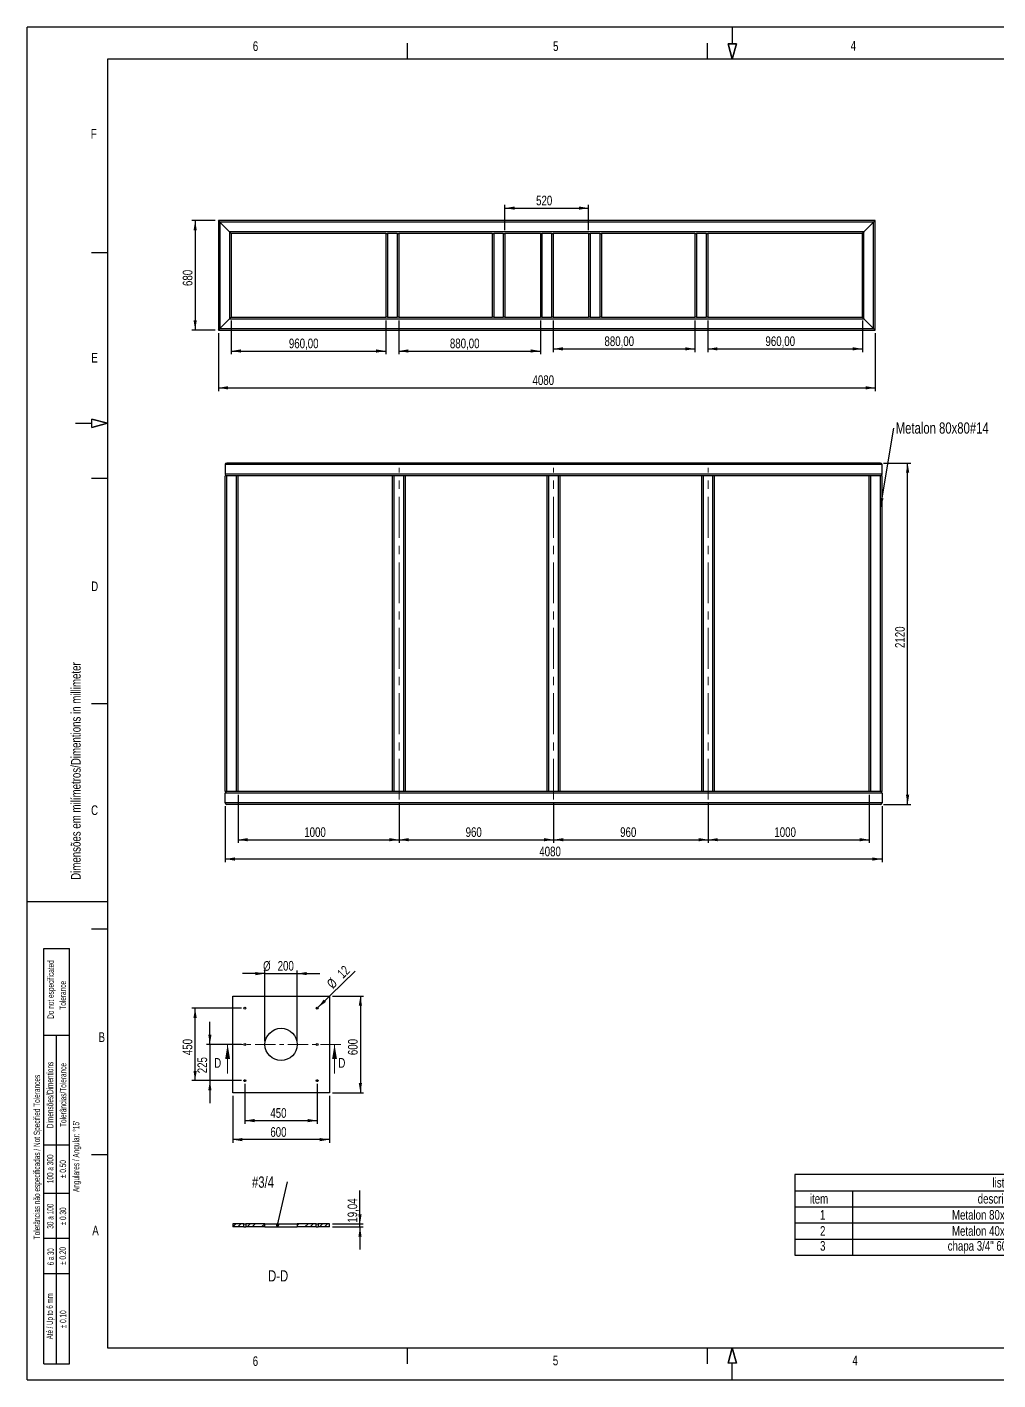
# Model space of a CAD drawing. Header units: millimetres. Extents: x 0 to 594, y 0 to 420.
# Drawn here: x 0 to 301.5, y 0 to 420 of the extents above; entities that cross this region are included whole.
import ezdxf

# ---------------------------------------------------------------- set-up
doc = ezdxf.new("R2010")
doc.units = ezdxf.units.MM
doc.linetypes.add('CENTER', pattern=[10.16, 6.35, -1.27, 1.27, -1.27])
doc.linetypes.add('CENTERX2', pattern=[20.32, 12.7, -2.54, 2.54, -2.54])
for name, color, linetype in [('COTAS', 1, 'Continuous'), ('FORMATO', 1, 'Continuous'), ('TEXTO', 5, 'Continuous'), ('TRY-OUT', 1, 'Continuous')]:
    doc.layers.add(name, color=color, linetype=linetype)
doc.styles.add('SLDTEXTSTYLE0', font='TXT', dxfattribs={"width": 0.75})
doc.styles.add('SLDTEXTSTYLE1', font='TXT', dxfattribs={"width": 0.6})
doc.styles.add('SLDTEXTSTYLE2', font='TXT', dxfattribs={"width": 0.56875})
doc.styles.add('SLDTEXTSTYLE3', font='TXT', dxfattribs={"width": 0.566667})
doc.dimstyles.new('SLDDIMSTYLE0', dxfattribs={"dimtxt": 3, "dimasz": 3, "dimexe": 0, "dimexo": 0.0625, "dimgap": 0.75, "dimtad": 1, "dimdec": 0, "dimlfac": 20, "dimrnd": 1e-09, "dimzin": 12, "dimdsep": 46, "dimtxsty": 'SLDTEXTSTYLE0', "dimsah": 1, "dimcen": 0.09, "dimadec": 0, "dimazin": 3, "dimtfac": 1, "dimtofl": 0, "dimtmove": 0, "dimatfit": 3, "dimfxl": 0, "dimfrac": 2, "dimtolj": 1, "dimtzin": 12, "dimarcsym": 0})
doc.dimstyles.new('SLDDIMSTYLE1', dxfattribs={"dimtxt": 3, "dimasz": 3, "dimexe": 0, "dimexo": 0.0625, "dimgap": 0.75, "dimtad": 1, "dimlfac": 20, "dimrnd": 1e-09, "dimzin": 12, "dimdsep": 46, "dimtxsty": 'SLDTEXTSTYLE0', "dimsah": 1, "dimcen": 0.09, "dimadec": 0, "dimazin": 3, "dimtfac": 1, "dimtofl": 0, "dimtmove": 0, "dimatfit": 3, "dimfxl": 0, "dimfrac": 2, "dimtolj": 1, "dimtzin": 12, "dimarcsym": 0})
doc.dimstyles.new('SLDDIMSTYLE2', dxfattribs={"dimtxt": 0.18, "dimasz": 3, "dimexe": 0, "dimexo": 0.0625, "dimgap": 0, "dimtad": 0, "dimtih": 1, "dimtoh": 1, "dimdec": 0, "dimrnd": 1e-09, "dimzin": 0, "dimdsep": 46, "dimtxsty": 'Standard', "dimsah": 1, "dimcen": 0.09, "dimadec": 0, "dimazin": 0, "dimtfac": 3, "dimtdec": 0, "dimtofl": 0, "dimtmove": 0, "dimatfit": 3, "dimfxl": 0, "dimfrac": 2, "dimtolj": 1, "dimtzin": 0, "dimarcsym": 0})
doc.dimstyles.new('SLDDIMSTYLE3', dxfattribs={"dimtxt": 3, "dimasz": 3, "dimexe": 0, "dimexo": 0.0625, "dimgap": 0.75, "dimtad": 1, "dimdec": 0, "dimlfac": 20, "dimrnd": 1e-09, "dimzin": 12, "dimdsep": 46, "dimtxsty": 'SLDTEXTSTYLE0', "dimsah": 1, "dimcen": 0.09, "dimadec": 0, "dimazin": 3, "dimtfac": 1, "dimtmove": 0, "dimatfit": 0, "dimfxl": 0, "dimfrac": 2, "dimtolj": 1, "dimtzin": 12, "dimarcsym": 0})
doc.dimstyles.new('SLDDIMSTYLE4', dxfattribs={"dimtxt": 0.18, "dimasz": 1, "dimexe": 0, "dimexo": 0.0625, "dimgap": 0, "dimtad": 0, "dimtih": 1, "dimtoh": 1, "dimdec": 0, "dimrnd": 1e-09, "dimzin": 0, "dimdsep": 46, "dimtxsty": 'Standard', "dimblk1": 'DOT', "dimblk2": 'DOT', "dimsah": 1, "dimcen": 0.09, "dimadec": 0, "dimazin": 0, "dimtfac": 1, "dimtdec": 0, "dimtofl": 0, "dimtmove": 0, "dimatfit": 3, "dimldrblk": 'DOT', "dimfxl": 0, "dimfrac": 2, "dimtolj": 1, "dimtzin": 0, "dimarcsym": 0})
doc.dimstyles.new('SLDDIMSTYLE5', dxfattribs={"dimtxt": 3, "dimasz": 3, "dimexe": 0, "dimexo": 0.0625, "dimgap": 0.75, "dimtad": 1, "dimdec": 0, "dimlfac": 20, "dimrnd": 1e-09, "dimzin": 12, "dimdsep": 46, "dimtxsty": 'SLDTEXTSTYLE0', "dimblk1": 'NONE', "dimsah": 1, "dimcen": 0, "dimadec": 0, "dimazin": 3, "dimtfac": 1, "dimtmove": 0, "dimatfit": 3, "dimldrblk": 'NONE', "dimfxl": 0, "dimfrac": 2, "dimtolj": 1, "dimtzin": 12, "dimarcsym": 0})
doc.dimstyles.new('SLDDIMSTYLE6', dxfattribs={"dimtxt": 3, "dimasz": 3, "dimexe": 0, "dimexo": 0.0625, "dimgap": 0.75, "dimtad": 1, "dimlfac": 20, "dimrnd": 1e-09, "dimzin": 12, "dimdsep": 46, "dimtxsty": 'SLDTEXTSTYLE0', "dimsah": 1, "dimcen": 0.09, "dimadec": 0, "dimazin": 3, "dimtfac": 1, "dimtmove": 0, "dimatfit": 0, "dimfxl": 0, "dimfrac": 2, "dimtolj": 1, "dimtzin": 12, "dimarcsym": 0})
pattern_1 = [(45, (0, 0), (-2.24506, 2.24506), []), (45, (0, 1.5875), (-2.24506, 2.24506), [])]

# ---------------------------------------------------------------- blocks, each defined once
blk = doc.blocks.new('SW_TABLEANNOTATION_0')
at = {"layer": 'COTAS', "color": 0}
for p, q in [((0, 0), (0, -25)), ((153.62, 0), (0, 0)), ((153.62, -25), (153.62, 0)), ((0, -5), (153.62, -5)), ((17.93, -5), (17.93, -25)), ((115.14, -5), (115.14, -25)), ((0, -10), (153.62, -10)), ((0, -15), (153.62, -15)), ((0, -20), (153.62, -20)), ((0, -25), (153.62, -25))]:
    blk.add_line(p, q, dxfattribs=at)
at = {"layer": 'COTAS', "color": 0, "char_height": 3, "attachment_point": 1, "style": 'SLDTEXTSTYLE0'}
for s, insert in [('lista de material', (61.42, -1)), ('item', (4.71, -6)), ('descrição', (56.82, -6)), ('QTD', (130.3, -6)), ('1', (7.86, -11)), ('Metalon 80x80#14', (48.82, -11)), ('41000mm', (125.09, -11)), ('2', (7.86, -16)), ('Metalon 40x40#14', (48.82, -16)), ('6500mm', (126.2, -16)), ('3', (7.86, -20.63)), ('chapa 3/4" 600x600', (47.5, -20.63)), ('1', (133.27, -20.63))]:
    blk.add_mtext(s, dxfattribs=dict(at, insert=insert))
blk = doc.blocks.new('_D')
at = {"layer": 'COTAS'}
for p, q in [((59.41, 324.93), (59.41, 307)), ((263.41, 324.93), (263.41, 307)), ((59.41, 308), (263.41, 308))]:
    blk.add_line(p, q, dxfattribs=at)
for points in [[(59.41, 308), (62.41, 307.5), (62.41, 308.5)], [(263.41, 308), (260.41, 308.5), (260.41, 307.5)]]:
    blk.add_solid(points, dxfattribs=at)
at = {"layer": 'COTAS', "insert": (156.98, 311.87), "char_height": 3, "attachment_point": 1, "style": 'SLDTEXTSTYLE0'}
blk.add_mtext('4080', dxfattribs=at)
blk = doc.blocks.new('_D_1')
at = {"layer": 'COTAS'}
for p, q in [((58.41, 359.93), (51.21, 359.93)), ((52.21, 359.93), (52.21, 325.93)), ((58.41, 325.93), (51.21, 325.93))]:
    blk.add_line(p, q, dxfattribs=at)
for points in [[(52.21, 359.93), (51.71, 356.93), (52.71, 356.93)], [(52.21, 325.93), (52.71, 328.93), (51.71, 328.93)]]:
    blk.add_solid(points, dxfattribs=at)
at = {"layer": 'COTAS', "insert": (48.35, 339.61), "char_height": 3, "attachment_point": 1, "rotation": 90, "style": 'SLDTEXTSTYLE0'}
blk.add_mtext('680', dxfattribs=at)
blk = doc.blocks.new('_D_2')
at = {"layer": 'COTAS'}
for p, q in [((63.41, 328.93), (63.41, 318.43)), ((111.41, 328.93), (111.41, 318.43)), ((63.41, 319.43), (111.41, 319.43))]:
    blk.add_line(p, q, dxfattribs=at)
for points in [[(63.41, 319.43), (66.41, 318.93), (66.41, 319.93)], [(111.41, 319.43), (108.41, 319.93), (108.41, 318.93)]]:
    blk.add_solid(points, dxfattribs=at)
at = {"layer": 'COTAS', "insert": (81.32, 323.29), "char_height": 3, "attachment_point": 1, "style": 'SLDTEXTSTYLE0'}
blk.add_mtext('960,00', dxfattribs=at)
blk = doc.blocks.new('_D_3')
at = {"layer": 'COTAS'}
for p, q in [((115.41, 328.93), (115.41, 318.43)), ((159.41, 328.93), (159.41, 318.43)), ((115.41, 319.43), (159.41, 319.43))]:
    blk.add_line(p, q, dxfattribs=at)
for points in [[(115.41, 319.43), (118.41, 318.93), (118.41, 319.93)], [(159.41, 319.43), (156.41, 319.93), (156.41, 318.93)]]:
    blk.add_solid(points, dxfattribs=at)
at = {"layer": 'COTAS', "insert": (131.32, 323.29), "char_height": 3, "attachment_point": 1, "style": 'SLDTEXTSTYLE0'}
blk.add_mtext('880,00', dxfattribs=at)
blk = doc.blocks.new('_D_4')
at = {"layer": 'COTAS'}
for p, q in [((163.41, 328.93), (163.41, 319.1)), ((207.41, 328.93), (207.41, 319.1)), ((163.41, 320.1), (207.41, 320.1))]:
    blk.add_line(p, q, dxfattribs=at)
for points in [[(163.41, 320.1), (166.41, 319.6), (166.41, 320.6)], [(207.41, 320.1), (204.41, 320.6), (204.41, 319.6)]]:
    blk.add_solid(points, dxfattribs=at)
at = {"layer": 'COTAS', "insert": (179.32, 323.97), "char_height": 3, "attachment_point": 1, "style": 'SLDTEXTSTYLE0'}
blk.add_mtext('880,00', dxfattribs=at)
blk = doc.blocks.new('_D_5')
at = {"layer": 'COTAS'}
for p, q in [((211.41, 328.93), (211.41, 319.1)), ((259.41, 328.93), (259.41, 319.1)), ((211.41, 320.1), (259.41, 320.1))]:
    blk.add_line(p, q, dxfattribs=at)
for points in [[(211.41, 320.1), (214.41, 319.6), (214.41, 320.6)], [(259.41, 320.1), (256.41, 320.6), (256.41, 319.6)]]:
    blk.add_solid(points, dxfattribs=at)
at = {"layer": 'COTAS', "insert": (229.32, 323.97), "char_height": 3, "attachment_point": 1, "style": 'SLDTEXTSTYLE0'}
blk.add_mtext('960,00', dxfattribs=at)
blk = doc.blocks.new('_D_6')
at = {"layer": 'COTAS'}
for p, q in [((148.41, 356.93), (148.41, 364.79)), ((148.41, 363.79), (174.41, 363.79)), ((174.41, 356.93), (174.41, 364.79))]:
    blk.add_line(p, q, dxfattribs=at)
for points in [[(148.41, 363.79), (151.41, 363.29), (151.41, 364.29)], [(174.41, 363.79), (171.41, 364.29), (171.41, 363.29)]]:
    blk.add_solid(points, dxfattribs=at)
at = {"layer": 'COTAS', "insert": (158.09, 367.65), "char_height": 3, "attachment_point": 1, "style": 'SLDTEXTSTYLE0'}
blk.add_mtext('520', dxfattribs=at)
blk = doc.blocks.new('_D_7')
at = {"layer": 'COTAS'}
for p, q in [((61.53, 178.16), (61.53, 160.71)), ((265.53, 178.16), (265.53, 160.71)), ((265.53, 161.71), (61.53, 161.71))]:
    blk.add_line(p, q, dxfattribs=at)
for points in [[(61.53, 161.71), (64.53, 161.21), (64.53, 162.21)], [(265.53, 161.71), (262.53, 162.21), (262.53, 161.21)]]:
    blk.add_solid(points, dxfattribs=at)
at = {"layer": 'COTAS', "insert": (159.09, 165.57), "char_height": 3, "attachment_point": 1, "style": 'SLDTEXTSTYLE0'}
blk.add_mtext('4080', dxfattribs=at)
blk = doc.blocks.new('_D_8')
at = {"layer": 'COTAS'}
for p, q in [((266.03, 284.66), (274.46, 284.66)), ((273.46, 178.66), (273.46, 284.66)), ((266.03, 178.66), (274.46, 178.66))]:
    blk.add_line(p, q, dxfattribs=at)
for points in [[(273.46, 284.66), (272.96, 281.66), (273.96, 281.66)], [(273.46, 178.66), (273.96, 181.66), (272.96, 181.66)]]:
    blk.add_solid(points, dxfattribs=at)
at = {"layer": 'COTAS', "insert": (269.59, 227.23), "char_height": 3, "attachment_point": 1, "rotation": 90, "style": 'SLDTEXTSTYLE0'}
blk.add_mtext('2120', dxfattribs=at)
blk = doc.blocks.new('_D_9')
at = {"layer": 'COTAS'}
for p, q in [((115.53, 179.16), (115.53, 166.71)), ((163.53, 179.16), (163.53, 166.71)), ((115.53, 167.71), (163.53, 167.71))]:
    blk.add_line(p, q, dxfattribs=at)
for points in [[(115.53, 167.71), (118.53, 167.21), (118.53, 168.21)], [(163.53, 167.71), (160.53, 168.21), (160.53, 167.21)]]:
    blk.add_solid(points, dxfattribs=at)
at = {"layer": 'COTAS', "insert": (136.2, 171.57), "char_height": 3, "attachment_point": 1, "style": 'SLDTEXTSTYLE0'}
blk.add_mtext('960', dxfattribs=at)
blk = doc.blocks.new('_D_10')
at = {"layer": 'COTAS'}
for p, q in [((163.53, 179.16), (163.53, 166.71)), ((211.53, 179.16), (211.53, 166.71)), ((163.53, 167.71), (211.53, 167.71))]:
    blk.add_line(p, q, dxfattribs=at)
for points in [[(163.53, 167.71), (166.53, 167.21), (166.53, 168.21)], [(211.53, 167.71), (208.53, 168.21), (208.53, 167.21)]]:
    blk.add_solid(points, dxfattribs=at)
at = {"layer": 'COTAS', "insert": (184.2, 171.57), "char_height": 3, "attachment_point": 1, "style": 'SLDTEXTSTYLE0'}
blk.add_mtext('960', dxfattribs=at)
blk = doc.blocks.new('_D_11')
at = {"layer": 'COTAS'}
for p, q in [((261.53, 181.66), (261.53, 166.71)), ((211.53, 179.16), (211.53, 166.71)), ((211.53, 167.71), (261.53, 167.71))]:
    blk.add_line(p, q, dxfattribs=at)
for points in [[(211.53, 167.71), (214.53, 167.21), (214.53, 168.21)], [(261.53, 167.71), (258.53, 168.21), (258.53, 167.21)]]:
    blk.add_solid(points, dxfattribs=at)
at = {"layer": 'COTAS', "insert": (232.09, 171.57), "char_height": 3, "attachment_point": 1, "style": 'SLDTEXTSTYLE0'}
blk.add_mtext('1000', dxfattribs=at)
blk = doc.blocks.new('_D_12')
at = {"layer": 'COTAS'}
for p, q in [((65.53, 181.66), (65.53, 166.71)), ((115.53, 179.16), (115.53, 166.71)), ((65.53, 167.71), (115.53, 167.71))]:
    blk.add_line(p, q, dxfattribs=at)
for points in [[(65.53, 167.71), (68.53, 167.21), (68.53, 168.21)], [(115.53, 167.71), (112.53, 168.21), (112.53, 167.21)]]:
    blk.add_solid(points, dxfattribs=at)
at = {"layer": 'COTAS', "insert": (86.09, 171.57), "char_height": 3, "attachment_point": 1, "style": 'SLDTEXTSTYLE0'}
blk.add_mtext('1000', dxfattribs=at)
blk = doc.blocks.new('SW_NOTE_0')
at = {"layer": 'COTAS', "color": 0, "insert": (0.56, 1.8), "char_height": 3.5, "attachment_point": 1, "style": 'SLDTEXTSTYLE0'}
blk.add_mtext('Metalon 80x80#14', dxfattribs=at)
blk = doc.blocks.new('_D_16')
at = {"layer": 'COTAS'}
for p, q in [((63.89, 88.16), (63.89, 73.61)), ((93.89, 88.16), (93.89, 73.61)), ((93.89, 74.61), (63.89, 74.61))]:
    blk.add_line(p, q, dxfattribs=at)
for points in [[(63.89, 74.61), (66.89, 74.11), (66.89, 75.11)], [(93.89, 74.61), (90.89, 75.11), (90.89, 74.11)]]:
    blk.add_solid(points, dxfattribs=at)
at = {"layer": 'COTAS', "insert": (75.56, 78.48), "char_height": 3, "attachment_point": 1, "style": 'SLDTEXTSTYLE0'}
blk.add_mtext('600', dxfattribs=at)
blk = doc.blocks.new('_D_17')
at = {"layer": 'COTAS'}
for p, q in [((94.89, 119.16), (104.52, 119.16)), ((103.52, 119.16), (103.52, 89.16)), ((94.89, 89.16), (104.52, 89.16))]:
    blk.add_line(p, q, dxfattribs=at)
for points in [[(103.52, 119.16), (103.02, 116.16), (104.02, 116.16)], [(103.52, 89.16), (104.02, 92.16), (103.02, 92.16)]]:
    blk.add_solid(points, dxfattribs=at)
at = {"layer": 'COTAS', "insert": (99.66, 100.84), "char_height": 3, "attachment_point": 1, "rotation": 90, "style": 'SLDTEXTSTYLE0'}
blk.add_mtext('600', dxfattribs=at)
blk = doc.blocks.new('_D_18')
at = {"layer": 'COTAS'}
for p, q in [((73.89, 126.15), (66.89, 126.15)), ((73.89, 105.16), (73.89, 127.15)), ((73.89, 126.15), (83.89, 126.15)), ((83.89, 105.16), (83.89, 127.15)), ((83.89, 126.15), (90.89, 126.15))]:
    blk.add_line(p, q, dxfattribs=at)
for points in [[(73.89, 126.15), (70.89, 126.65), (70.89, 125.65)], [(83.89, 126.15), (86.89, 125.65), (86.89, 126.65)]]:
    blk.add_solid(points, dxfattribs=at)
at = {"layer": 'COTAS', "char_height": 3, "attachment_point": 1, "style": 'SLDTEXTSTYLE0'}
for s, insert in [('%%c', (73.3, 130.02)), ('200', (77.83, 130.07))]:
    blk.add_mtext(s, dxfattribs=dict(at, insert=insert))
blk = doc.blocks.new('_D_19')
at = {"layer": 'COTAS'}
for p, q in [((66.64, 115.41), (51.19, 115.41)), ((52.19, 92.91), (52.19, 115.41)), ((66.64, 92.91), (51.19, 92.91))]:
    blk.add_line(p, q, dxfattribs=at)
for points in [[(52.19, 115.41), (51.69, 112.41), (52.69, 112.41)], [(52.19, 92.91), (52.69, 95.91), (51.69, 95.91)]]:
    blk.add_solid(points, dxfattribs=at)
at = {"layer": 'COTAS', "insert": (48.33, 100.84), "char_height": 3, "attachment_point": 1, "rotation": 90, "style": 'SLDTEXTSTYLE0'}
blk.add_mtext('450', dxfattribs=at)
blk = doc.blocks.new('_D_20')
at = {"layer": 'COTAS'}
for p, q in [((56.78, 104.16), (56.78, 111.16)), ((66.64, 104.16), (55.78, 104.16)), ((56.78, 104.16), (56.78, 92.91)), ((66.64, 92.91), (55.78, 92.91)), ((56.78, 92.91), (56.78, 85.91))]:
    blk.add_line(p, q, dxfattribs=at)
for points in [[(56.78, 104.16), (57.28, 107.16), (56.28, 107.16)], [(56.78, 92.91), (56.28, 89.91), (57.28, 89.91)]]:
    blk.add_solid(points, dxfattribs=at)
at = {"layer": 'COTAS', "insert": (52.92, 95.21), "char_height": 3, "attachment_point": 1, "rotation": 90, "style": 'SLDTEXTSTYLE0'}
blk.add_mtext('225', dxfattribs=at)
blk = doc.blocks.new('_D_21')
at = {"layer": 'COTAS'}
for p, q in [((67.64, 91.91), (67.64, 79.51)), ((90.14, 91.91), (90.14, 79.51)), ((67.64, 80.51), (90.14, 80.51))]:
    blk.add_line(p, q, dxfattribs=at)
for points in [[(67.64, 80.51), (70.64, 80.01), (70.64, 81.01)], [(90.14, 80.51), (87.14, 81.01), (87.14, 80.01)]]:
    blk.add_solid(points, dxfattribs=at)
at = {"layer": 'COTAS', "insert": (75.56, 84.38), "char_height": 3, "attachment_point": 1, "style": 'SLDTEXTSTYLE0'}
blk.add_mtext('450', dxfattribs=at)
blk = doc.blocks.new('_D_22')
at = {"layer": 'COTAS'}
for q in [(101.88, 126.92), (89.92, 115.2)]:
    blk.add_line((90.35, 115.62), q, dxfattribs=at)
blk.add_solid([(90.35, 115.62), (92.84, 117.36), (92.14, 118.08)], dxfattribs=at)
at = {"layer": 'COTAS', "char_height": 3, "attachment_point": 1, "rotation": 44.4309, "style": 'SLDTEXTSTYLE0'}
for s, insert in [('12', (96.01, 126.58)), ('%%c', (92.81, 123.38))]:
    blk.add_mtext(s, dxfattribs=dict(at, insert=insert))
blk = doc.blocks.new('_NONE')
blk = doc.blocks.new('_D_23')
at = {"layer": 'COTAS'}
for p, q in [((103.4, 48.44), (103.4, 58.81)), ((94.89, 48.44), (104.4, 48.44)), ((94.89, 47.49), (104.4, 47.49)), ((103.4, 47.49), (103.4, 48.44)), ((103.4, 47.49), (103.4, 40.49))]:
    blk.add_line(p, q, dxfattribs=at)
for points in [[(103.4, 48.44), (103.9, 51.44), (102.9, 51.44)], [(103.4, 47.49), (102.9, 44.49), (103.9, 44.49)]]:
    blk.add_solid(points, dxfattribs=at)
at = {"layer": 'COTAS', "insert": (99.54, 48.83), "char_height": 3, "attachment_point": 1, "rotation": 90, "style": 'SLDTEXTSTYLE0'}
blk.add_mtext('19,04', dxfattribs=at)
blk = doc.blocks.new('SW_NOTE_3')
at = {"layer": 'COTAS', "color": 0, "insert": (-11.04, 1.68), "char_height": 3.5, "attachment_point": 1, "style": 'SLDTEXTSTYLE0'}
blk.add_mtext('#3/4', dxfattribs=at)
blk = doc.blocks.new('_DOT')
at = {"color": 0, "linetype": 'ByBlock', "lineweight": -2}
blk.add_line((-0.5, 0), (-1, 0), dxfattribs=at)
at = {"color": 0, "linetype": 'ByBlock', "const_width": 0.5}
blk.add_lwpolyline([(-0.25, 0, 1), (0.25, 0, 1)], format="xyb", close=True, dxfattribs=at)

msp = doc.modelspace()

# ---------------------------------------------------------------- hatches: boundary and pattern name
at = {"layer": 'COTAS', "linetype": 'Continuous', "lineweight": 18}
h = msp.add_hatch(dxfattribs=at)
h.set_pattern_fill('STEEL', color=256, style=0)
h.set_pattern_definition(pattern_1)
h.paths.add_polyline_path([(67.33789, 48.44229), (63.88789, 48.44229), (63.88789, 47.49029), (67.33789, 47.49029)], flags=0)
h = msp.add_hatch(dxfattribs=at)
h.set_pattern_fill('STEEL', color=256, style=0)
h.set_pattern_definition(pattern_1)
h.paths.add_polyline_path([(67.93789, 47.49029), (73.88789, 47.49029), (73.88789, 48.44229), (67.93789, 48.44229)], flags=0)
h = msp.add_hatch(dxfattribs=at)
h.set_pattern_fill('STEEL', color=256, style=0)
h.set_pattern_definition(pattern_1)
h.paths.add_polyline_path([(89.83789, 48.44229), (83.88789, 48.44229), (83.88789, 47.49029), (89.83789, 47.49029)], flags=0)
h = msp.add_hatch(dxfattribs=at)
h.set_pattern_fill('STEEL', color=256, style=0)
h.set_pattern_definition(pattern_1)
h.paths.add_polyline_path([(90.43789, 47.49029), (93.88789, 47.49029), (93.88789, 48.44229), (90.43789, 48.44229)], flags=0)

# ---------------------------------------------------------------- linework, layer by layer
at = {"color": 7, "linetype": 'Continuous', "lineweight": 25}
for p, q in [((59.41452, 359.93305), (59.41452, 325.93305)), ((59.41452, 359.93305), (59.91452, 359.43305)), ((263.41452, 359.93305), (59.41452, 359.93305)), ((59.91452, 359.43305), (59.41452, 359.93305)), ((59.91452, 359.43305), (59.91452, 326.43305)), ((59.91452, 359.43305), (62.91452, 356.43305)), ((262.91452, 359.43305), (59.91452, 359.43305)), ((262.91452, 359.43305), (259.91452, 356.43305)), ((263.41452, 359.93305), (262.91452, 359.43305)), ((262.91452, 359.43305), (263.41452, 359.93305)), ((262.91452, 326.43305), (262.91452, 359.43305)), ((263.41452, 325.93305), (263.41452, 359.93305)), ((62.91452, 356.43305), (62.91452, 329.43305)), ((62.91452, 356.43305), (63.41452, 355.93305)), ((259.91452, 356.43305), (62.91452, 356.43305)), ((63.41452, 355.93305), (62.91452, 356.43305)), ((63.41452, 355.93305), (63.41452, 329.93305)), ((111.41452, 355.93305), (63.41452, 355.93305)), ((111.41452, 355.93305), (111.41452, 329.93305)), ((111.41452, 355.93305), (111.91452, 355.93305)), ((111.91452, 355.93305), (111.91452, 329.93305)), ((114.91452, 355.93305), (111.91452, 355.93305)), ((114.91452, 355.93305), (114.91452, 329.93305)), ((114.91452, 355.93305), (115.41452, 355.93305)), ((144.41452, 355.93305), (115.41452, 355.93305)), ((115.41452, 355.93305), (115.41452, 329.93305)), ((144.41452, 355.93305), (144.41452, 329.93305)), ((144.41452, 355.93305), (144.91452, 355.93305)), ((144.91452, 355.93305), (144.91452, 329.93305)), ((147.91452, 355.93305), (144.91452, 355.93305)), ((147.91452, 355.93305), (147.91452, 329.93305)), ((147.91452, 355.93305), (148.41452, 355.93305)), ((159.41452, 355.93305), (148.41452, 355.93305)), ((148.41452, 355.93305), (148.41452, 329.93305)), ((159.41452, 355.93305), (159.41452, 329.93305)), ((159.41452, 355.93305), (159.91452, 355.93305)), ((159.91452, 355.93305), (159.91452, 329.93305)), ((162.91452, 355.93305), (159.91452, 355.93305)), ((162.91452, 355.93305), (162.91452, 329.93305)), ((162.91452, 355.93305), (163.41452, 355.93305)), ((174.41452, 355.93305), (163.41452, 355.93305)), ((163.41452, 355.93305), (163.41452, 329.93305)), ((174.41452, 355.93305), (174.41452, 329.93305)), ((174.41452, 355.93305), (174.91452, 355.93305)), ((174.91452, 355.93305), (174.91452, 329.93305)), ((177.91452, 355.93305), (174.91452, 355.93305)), ((177.91452, 355.93305), (177.91452, 329.93305)), ((177.91452, 355.93305), (178.41452, 355.93305)), ((207.41452, 355.93305), (178.41452, 355.93305)), ((178.41452, 355.93305), (178.41452, 329.93305)), ((207.41452, 355.93305), (207.41452, 329.93305)), ((207.41452, 355.93305), (207.91452, 355.93305)), ((207.91452, 355.93305), (207.91452, 329.93305)), ((210.91452, 355.93305), (207.91452, 355.93305)), ((210.91452, 355.93305), (210.91452, 329.93305)), ((210.91452, 355.93305), (211.41452, 355.93305)), ((259.41452, 355.93305), (211.41452, 355.93305)), ((211.41452, 355.93305), (211.41452, 329.93305)), ((259.91452, 356.43305), (259.41452, 355.93305)), ((259.41452, 355.93305), (259.91452, 356.43305)), ((259.41452, 329.93305), (259.41452, 355.93305)), ((259.91452, 329.43305), (259.91452, 356.43305)), ((62.91452, 329.43305), (59.91452, 326.43305)), ((63.41452, 329.93305), (62.91452, 329.43305)), ((62.91452, 329.43305), (63.41452, 329.93305)), ((62.91452, 329.43305), (259.91452, 329.43305)), ((63.41452, 329.93305), (111.41452, 329.93305)), ((111.91452, 329.93305), (111.41452, 329.93305)), ((111.91452, 329.93305), (114.91452, 329.93305)), ((115.41452, 329.93305), (114.91452, 329.93305)), ((115.41452, 329.93305), (144.41452, 329.93305)), ((144.91452, 329.93305), (144.41452, 329.93305)), ((144.91452, 329.93305), (147.91452, 329.93305)), ((148.41452, 329.93305), (147.91452, 329.93305)), ((148.41452, 329.93305), (159.41452, 329.93305)), ((159.91452, 329.93305), (159.41452, 329.93305)), ((159.91452, 329.93305), (162.91452, 329.93305)), ((163.41452, 329.93305), (162.91452, 329.93305)), ((163.41452, 329.93305), (174.41452, 329.93305)), ((174.91452, 329.93305), (174.41452, 329.93305)), ((174.91452, 329.93305), (177.91452, 329.93305)), ((178.41452, 329.93305), (177.91452, 329.93305)), ((178.41452, 329.93305), (207.41452, 329.93305)), ((207.91452, 329.93305), (207.41452, 329.93305)), ((207.91452, 329.93305), (210.91452, 329.93305)), ((211.41452, 329.93305), (210.91452, 329.93305)), ((211.41452, 329.93305), (259.41452, 329.93305)), ((259.41452, 329.93305), (259.91452, 329.43305)), ((259.91452, 329.43305), (259.41452, 329.93305)), ((259.91452, 329.43305), (262.91452, 326.43305)), ((59.91452, 326.43305), (59.41452, 325.93305)), ((59.41452, 325.93305), (59.91452, 326.43305)), ((59.41452, 325.93305), (263.41452, 325.93305)), ((59.91452, 326.43305), (262.91452, 326.43305)), ((262.91452, 326.43305), (263.41452, 325.93305)), ((263.41452, 325.93305), (262.91452, 326.43305)), ((265.52783, 284.15888), (61.52783, 284.15888)), ((61.52783, 284.15888), (61.52783, 281.15888)), ((265.02783, 284.65888), (62.02783, 284.65888)), ((265.52783, 281.15888), (265.52783, 284.15888)), ((265.52783, 281.15888), (61.52783, 281.15888)), ((61.52783, 182.65888), (61.52783, 280.65888)), ((62.02783, 280.65888), (61.52783, 280.65888)), ((62.02783, 182.65888), (62.02783, 280.65888)), ((65.02783, 280.65888), (62.02783, 280.65888)), ((65.02783, 182.65888), (65.02783, 280.65888)), ((65.52783, 280.65888), (65.02783, 280.65888)), ((65.52783, 182.65888), (65.52783, 280.65888)), ((261.52783, 280.65888), (65.52783, 280.65888)), ((113.52783, 182.65888), (113.52783, 280.65888)), ((117.52783, 182.65888), (117.52783, 280.65888)), ((161.52783, 182.65888), (161.52783, 280.65888)), ((165.52783, 182.65888), (165.52783, 280.65888)), ((209.52783, 182.65888), (209.52783, 280.65888)), ((213.52783, 182.65888), (213.52783, 280.65888)), ((261.52783, 182.65888), (261.52783, 280.65888)), ((262.02783, 280.65888), (261.52783, 280.65888)), ((262.02783, 182.65888), (262.02783, 280.65888)), ((265.02783, 280.65888), (262.02783, 280.65888)), ((265.02783, 182.65888), (265.02783, 280.65888)), ((265.52783, 280.65888), (265.02783, 280.65888)), ((265.52783, 182.65888), (265.52783, 280.65888)), ((62.02783, 182.65888), (61.52783, 182.65888)), ((265.52783, 182.15888), (61.52783, 182.15888)), ((61.52783, 179.15888), (61.52783, 182.15888)), ((65.02783, 182.65888), (62.02783, 182.65888)), ((65.52783, 182.65888), (65.02783, 182.65888)), ((261.52783, 182.65888), (65.52783, 182.65888)), ((262.02783, 182.65888), (261.52783, 182.65888)), ((265.02783, 182.65888), (262.02783, 182.65888)), ((265.52783, 182.65888), (265.02783, 182.65888)), ((265.52783, 182.15888), (265.52783, 179.15888)), ((265.52783, 179.15888), (61.52783, 179.15888)), ((265.02783, 178.65888), (62.02783, 178.65888)), ((63.88789, 119.16), (93.88789, 119.16)), ((63.88789, 89.16), (63.88789, 119.16)), ((93.88789, 119.16), (93.88789, 89.16)), ((93.88789, 89.16), (63.88789, 89.16)), ((67.33789, 48.44229), (63.88789, 48.44229)), ((63.88789, 48.44229), (63.88789, 47.49029)), ((67.33789, 47.49029), (63.88789, 47.49029)), ((67.33789, 47.49029), (67.33789, 48.44229)), ((67.33789, 48.44229), (67.93789, 48.44229)), ((67.33789, 47.49029), (67.93789, 47.49029)), ((67.93789, 48.44229), (67.93789, 47.49029)), ((73.88789, 48.44229), (67.93789, 48.44229)), ((73.88789, 47.49029), (67.93789, 47.49029)), ((73.88789, 47.49029), (73.88789, 48.44229)), ((73.88789, 48.44229), (83.88789, 48.44229)), ((73.88789, 47.49029), (83.88789, 47.49029)), ((83.88789, 48.44229), (83.88789, 47.49029)), ((89.83789, 48.44229), (83.88789, 48.44229)), ((89.83789, 47.49029), (83.88789, 47.49029)), ((89.83789, 47.49029), (89.83789, 48.44229)), ((89.83789, 48.44229), (90.43789, 48.44229)), ((89.83789, 47.49029), (90.43789, 47.49029)), ((90.43789, 48.44229), (90.43789, 47.49029)), ((93.88789, 48.44229), (90.43789, 48.44229)), ((93.88789, 47.49029), (90.43789, 47.49029)), ((93.88789, 47.49029), (93.88789, 48.44229))]:
    msp.add_line(p, q, dxfattribs=at)
at = {"color": 1, "linetype": 'Continuous', "lineweight": 25}
for p, q in [((114.02783, 182.65888), (114.02783, 280.65888)), ((117.02783, 182.65888), (117.02783, 280.65888)), ((162.02783, 182.65888), (162.02783, 280.65888)), ((165.02783, 182.65888), (165.02783, 280.65888)), ((210.02783, 182.65888), (210.02783, 280.65888)), ((213.02783, 182.65888), (213.02783, 280.65888))]:
    msp.add_line(p, q, dxfattribs=at)
at = {"color": 7, "linetype": 'CENTER', "lineweight": 18}
msp.add_line((97.48789, 104.16), (60.28789, 104.16), dxfattribs=at)
at = {"color": 7, "linetype": 'Continuous', "lineweight": 18}
for p, q in [((62.28789, 95.16), (62.28789, 104.16)), ((95.48789, 95.16), (95.48789, 104.16))]:
    msp.add_line(p, q, dxfattribs=at)
at = {"color": 7, "linetype": 'Continuous', "lineweight": 25}
for centre, radius in [((67.63789, 115.41), 0.3), ((90.13789, 115.41), 0.3), ((78.88789, 104.16), 5), ((67.63789, 104.16), 0.3), ((90.13789, 104.16), 0.3), ((67.63789, 92.91), 0.3), ((90.13789, 92.91), 0.3)]:
    msp.add_circle(centre, radius, dxfattribs=at)
for centre, start, end in [((62.02783, 284.15888), 90, 180), ((265.02783, 284.15888), 0, 90), ((62.02783, 281.15888), 180, 270), ((265.02783, 281.15888), 270, 0), ((62.02783, 182.15888), 90, 180), ((265.02783, 182.15888), 0, 90), ((62.02783, 179.15888), 180, 270), ((265.02783, 179.15888), 270, 0)]:
    msp.add_arc(centre, 0.5, start, end, dxfattribs=at)
at = {"color": 7, "linetype": 'Continuous', "lineweight": 18}
for points in [[(62.28789, 104.16), (61.53789, 99.66), (63.03789, 99.66)], [(95.48789, 104.16), (94.73789, 99.66), (96.23789, 99.66)]]:
    msp.add_solid(points, dxfattribs=at)
at = {"layer": 'COTAS', "linetype": 'CENTERX2', "lineweight": 18}
for p, q in [((115.52783, 180.15888), (115.52783, 283.15888)), ((163.52783, 180.15888), (163.52783, 283.15888)), ((211.52783, 180.15888), (211.52783, 283.15888))]:
    msp.add_line(p, q, dxfattribs=at)
at = {"layer": 'COTAS'}
msp.add_line((0, 0), (594, 0), dxfattribs=at)
msp.add_line((0, 0), (594, 0), dxfattribs=at)
at = {"layer": 'FORMATO'}
for p, q in [((594, 420), (0, 420)), ((0, 0), (0, 420)), ((118.16667, 410), (118.16667, 415)), ((211.33333, 410), (211.33333, 415)), ((584, 410), (25, 410)), ((25, 410), (25, 10)), ((20, 350), (25, 350)), ((20.17037, 298.2941), (25, 297)), ((20.17037, 295.7059), (20.17037, 298.2941)), ((25, 297), (20.17037, 298.2941)), ((20.17037, 298.2941), (25, 297)), ((25, 297), (20.17037, 298.2941)), ((20.17037, 295.7059), (20.17037, 298.2941)), ((15, 297), (20.17037, 297)), ((25, 297), (20.17037, 295.7059)), ((25, 297), (20.17037, 295.7059)), ((20.17037, 295.7059), (25, 297)), ((25, 297), (20.17037, 295.7059)), ((20, 280), (25, 280)), ((20, 210), (25, 210)), ((0, 148.5), (25, 148.5)), ((20, 140), (25, 140)), ((5.18488, 5), (5.18488, 133.96446)), ((5.18488, 133.96446), (13.18488, 133.96446)), ((13.18488, 5), (13.18488, 133.96446)), ((5.18488, 107.02093), (13.18488, 107.02093)), ((9.18488, 5), (9.18488, 107.02093)), ((5.18488, 73), (13.18488, 73)), ((20, 70), (25, 70)), ((5.18488, 58), (13.18488, 58)), ((5.18488, 44), (13.18488, 44)), ((5.18488, 33), (13.18488, 33)), ((25, 10), (584, 10)), ((118.16667, 5), (118.16667, 10)), ((211.33333, 5), (211.33333, 10)), ((219, 10), (217.7059, 5.17037)), ((217.7059, 5.17037), (219, 10)), ((217.7059, 5.17037), (219, 10)), ((219, 10), (217.7059, 5.17037)), ((219, 10), (220.2941, 5.17037)), ((219, 10), (220.2941, 5.17037)), ((220.2941, 5.17037), (219, 10)), ((219, 10), (220.2941, 5.17037)), ((220.2941, 5.17037), (217.7059, 5.17037)), ((220.2941, 5.17037), (217.7059, 5.17037)), ((219, 0), (219, 5.17037)), ((0, 0), (594, 0))]:
    msp.add_line(p, q, dxfattribs=at)
at = {"layer": 'TEXTO'}
for p, q in [((219, 420), (219, 414.82963)), ((220.2941, 414.82963), (217.7059, 414.82963)), ((219, 410), (217.7059, 414.82963)), ((217.7059, 414.82963), (219, 410)), ((217.7059, 414.82963), (219, 410)), ((219, 410), (217.7059, 414.82963)), ((217.7059, 414.82963), (220.2941, 414.82963)), ((220.2941, 414.82963), (217.7059, 414.82963)), ((220.2941, 414.82963), (217.7059, 414.82963)), ((217.7059, 414.82963), (219, 410)), ((219, 410), (217.7059, 414.82963)), ((219, 410), (220.2941, 414.82963)), ((219, 410), (220.2941, 414.82963)), ((220.2941, 414.82963), (219, 410)), ((219, 410), (220.2941, 414.82963))]:
    msp.add_line(p, q, dxfattribs=at)
at = {"layer": 'TRY-OUT'}
msp.add_line((5.18488, 5), (13.18488, 5), dxfattribs=at)

# ---------------------------------------------------------------- block references
at = {"layer": 'COTAS'}
for name, p in [('SW_NOTE_0', (269.21098, 295.47543)), ('SW_NOTE_3', (80.89951, 61.48699)), ('SW_TABLEANNOTATION_0', (238.41084, 63.74875))]:
    msp.add_blockref(name, p, dxfattribs=at)

# ---------------------------------------------------------------- texts
at = {"color": 7, "linetype": 'Continuous', "char_height": 3, "attachment_point": 1, "style": 'SLDTEXTSTYLE0'}
for insert in [(58.11656, 99.92203), (96.67969, 99.92203)]:
    msp.add_mtext('D', dxfattribs=dict(at, insert=insert))
at = {"layer": 'COTAS', "insert": (77.97886, 34.06139), "char_height": 3.5, "attachment_point": 2, "style": 'SLDTEXTSTYLE0'}
msp.add_mtext('D-D', dxfattribs=at)
at = {"layer": 'TEXTO', "char_height": 3, "attachment_point": 1, "style": 'SLDTEXTSTYLE0'}
for s, insert in [('6', (70.11413, 415.57094)), ('5', (163.35414, 415.555)), ('4', (255.78469, 415.71369)), ('F', (19.79795, 388.32818)), ('E', (19.9723, 318.85032)), ('D', (19.91621, 247.87987)), ('C', (19.88373, 178.37671)), ('B', (22.21219, 107.92575)), ('A', (20.2617, 47.89843)), ('6', (70.0831, 7.3371)), ('5', (163.28972, 7.52469)), ('4', (256.31352, 7.54317))]:
    msp.add_mtext(s, dxfattribs=dict(at, insert=insert))
at = {"layer": 'TEXTO', "rotation": 90}
for s, insert, char_height, attachment_point, style in [('Dimensões em milímetros/Dimentions in millimeter', (13.65164, 155.24873), 3, 1, 'SLDTEXTSTYLE0'), ('Do not especificated', (6.32655, 121.19758), 2, 2, 'SLDTEXTSTYLE1'), ('Tolerance', (10.12262, 119.40114), 2, 2, 'SLDTEXTSTYLE1'), ('Dimensões/Dimentions', (6.14282, 88.46379), 2, 2, 'SLDTEXTSTYLE1'), ('Tolerâncias/Tolerance', (10.22076, 88.46629), 2, 2, 'SLDTEXTSTYLE1'), ('Tolerâncias não especificadas / Not Specified Tolerances', (2.04688, 69.18823), 2, 2, 'SLDTEXTSTYLE1'), ("Angulares / Angular: °15'", (14.22076, 69.40436), 2, 2, 'SLDTEXTSTYLE1'), ('100 a 300', (6.18426, 65.53004), 2, 2, 'SLDTEXTSTYLE1'), ('± 0.50', (10.12959, 65.46032), 2, 2, 'SLDTEXTSTYLE1'), ('30 a 100', (6.20938, 50.84338), 2, 2, 'SLDTEXTSTYLE1'), ('± 0.30', (10.14217, 50.78199), 2, 2, 'SLDTEXTSTYLE1'), ('6 a 30', (6.34324, 38.24099), 2, 2, 'SLDTEXTSTYLE3'), ('± 0.20', (10.0709, 38.48115), 2, 2, 'SLDTEXTSTYLE1'), ('Até / Up to 6 mm', (6.04688, 19.76626), 2, 2, 'SLDTEXTSTYLE2'), ('± 0.10', (10.16734, 18.84107), 2, 2, 'SLDTEXTSTYLE1')]:
    msp.add_mtext(s, dxfattribs=dict(at, insert=insert, char_height=char_height, attachment_point=attachment_point, style=style))

# ---------------------------------------------------------------- dimensions: what is measured, and where the dimension line sits
at = {"layer": 'COTAS'}
for base, p1, p2, dimstyle, picture, middle in [((174.41452, 363.7856), (148.41452, 355.93305), (174.41452, 355.93305), 'SLDDIMSTYLE0', '_D_6', (161.41452, 363.7856)), ((111.41452, 319.42744), (63.41452, 329.93305), (111.41452, 329.93305), 'SLDDIMSTYLE1', '_D_2', (87.41452, 319.42744)), ((159.41452, 319.42744), (115.41452, 329.93305), (159.41452, 329.93305), 'SLDDIMSTYLE1', '_D_3', (137.41452, 319.42744)), ((207.41452, 320.10176), (163.41452, 329.93305), (207.41452, 329.93305), 'SLDDIMSTYLE1', '_D_4', (185.41452, 320.10176)), ((259.41452, 320.10176), (211.41452, 329.93305), (259.41452, 329.93305), 'SLDDIMSTYLE1', '_D_5', (235.41452, 320.10176)), ((263.41452, 308.00088), (59.41452, 325.93305), (263.41452, 325.93305), 'SLDDIMSTYLE0', '_D', (161.41452, 308.00088)), ((115.52783, 167.70688), (65.52783, 182.65888), (115.52783, 180.15888), 'SLDDIMSTYLE0', '_D_12', (90.52783, 167.70688)), ((261.52783, 167.70688), (211.52783, 180.15888), (261.52783, 182.65888), 'SLDDIMSTYLE0', '_D_11', (236.52783, 167.70688)), ((61.52783, 161.70688), (265.52783, 179.15888), (61.52783, 179.15888), 'SLDDIMSTYLE0', '_D_7', (163.52783, 161.70688)), ((163.52783, 167.70688), (115.52783, 180.15888), (163.52783, 180.15888), 'SLDDIMSTYLE0', '_D_9', (139.52783, 167.70688)), ((211.52783, 167.70688), (163.52783, 180.15888), (211.52783, 180.15888), 'SLDDIMSTYLE0', '_D_10', (187.52783, 167.70688)), ((90.13789, 80.51256), (67.63789, 92.91), (90.13789, 92.91), 'SLDDIMSTYLE3', '_D_21', (78.88789, 80.51256)), ((63.88789, 74.61001), (93.88789, 89.16), (63.88789, 89.16), 'SLDDIMSTYLE0', '_D_16', (78.88789, 74.61001))]:
    dim = msp.add_linear_dim(base=base, p1=p1, p2=p2, dimstyle=dimstyle, dxfattribs=at)
    dim.commit()
    dim.dimension.update_dxf_attribs({"geometry": picture, "text_midpoint": middle, "dimtype": 160})
for base, p1, p2, dimstyle, picture, middle in [((52.21311, 325.93305), (59.41452, 359.93305), (59.41452, 325.93305), 'SLDDIMSTYLE0', '_D_1', (52.21311, 342.93305)), ((273.45867, 284.65888), (265.02783, 178.65888), (265.02783, 284.65888), 'SLDDIMSTYLE0', '_D_8', (273.45867, 231.65888)), ((103.52406, 89.16), (93.88789, 119.16), (93.88789, 89.16), 'SLDDIMSTYLE0', '_D_17', (103.52406, 104.16)), ((52.1925, 115.41), (67.63789, 92.91), (67.63789, 115.41), 'SLDDIMSTYLE3', '_D_19', (52.1925, 104.16)), ((56.78385, 92.91), (67.63789, 104.16), (67.63789, 92.91), 'SLDDIMSTYLE3', '_D_20', (56.78385, 98.535)), ((103.40397, 48.44229), (93.88789, 47.49029), (93.88789, 48.44229), 'SLDDIMSTYLE6', '_D_23', (103.40397, 53.81803))]:
    dim = msp.add_linear_dim(base=base, p1=p1, p2=p2, angle=90, dimstyle=dimstyle, dxfattribs=at)
    dim.commit()
    dim.dimension.update_dxf_attribs({"geometry": picture, "text_midpoint": middle, "dimtype": 160})
dim = msp.add_linear_dim(base=(83.88789, 126.15319), p1=(73.88789, 104.16), p2=(83.88789, 104.16), text='%%c<>', dimstyle='SLDDIMSTYLE3', dxfattribs=at)
dim.commit()
dim.dimension.update_dxf_attribs({"geometry": '_D_18', "text_midpoint": (78.88789, 126.15319), "dimtype": 160})
dim = msp.add_diameter_dim_2p(p1=(89.92366, 115.19999), p2=(90.35211, 115.62002), dimstyle='SLDDIMSTYLE5', dxfattribs=at)
dim.commit()
dim.dimension.update_dxf_attribs({"geometry": '_D_22', "text_midpoint": (98.84796, 123.94875), "dimtype": 163})

# ---------------------------------------------------------------- leaders
for points, dimstyle in [([(265.02783, 270.7575), (269.21098, 295.47543)], 'SLDDIMSTYLE2'), ([(77.80681, 48.07335), (80.89951, 61.48699)], 'SLDDIMSTYLE4')]:
    msp.add_leader(points, dimstyle=dimstyle, dxfattribs=at)

doc.saveas('drawing.dxf')
